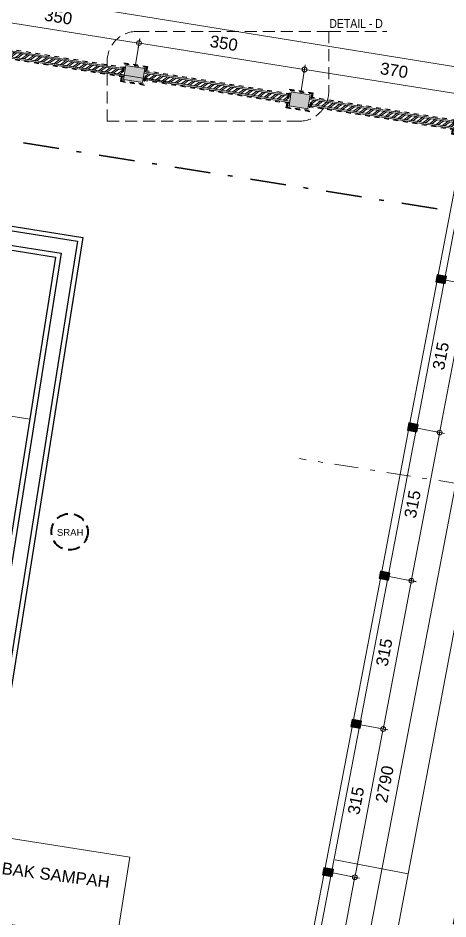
# Model space of a CAD drawing. Header units: millimetres. Extents: x -11 to 1625, y -267 to 195.
# Drawn here: x 861.47 to 870.45, y 77.98 to 96.79 of the extents above; entities that cross this region are included whole.
import ezdxf

# ---------------------------------------------------------------- set-up
doc = ezdxf.new("R2010")
doc.units = ezdxf.units.MM
for name, pattern in [('DASHDOT', [1, 0.5, -0.25, 0, -0.25]), ('DASHED2', [0.375, 0.25, -0.125]), ('HIDDEN', [0.375, 0.25, -0.125])]:
    doc.linetypes.add(name, pattern=pattern)
for name, color, linetype, lineweight in [('1', 1, 'Continuous', 40), ('ars', 11, 'Continuous', 5), ('CONCRETE', 8, 'Continuous', 5), ('DIMENSI', 8, 'Continuous', 9), ('dinding', 5, 'Continuous', 15), ('GSB', 1, 'DASHDOT', 35), ('KOLOM', 1, 'Continuous', 30), ('lan', 7, 'Continuous', 15), ('not', 7, 'Continuous', 20), ('PAGAR', 4, 'Continuous', 18), ('TEXT KETERANGAN', 7, 'Continuous', 9), ('u', 6, 'Continuous', 20)]:
    doc.layers.add(name, color=color, linetype=linetype, lineweight=lineweight)
doc.styles.add('ISO', font='arial.ttf', dxfattribs={"width": 0.85})
doc.styles.get("Standard").update_dxf_attribs({"font": 'ARIALUNI.TTF'})
doc.dimstyles.new('SK100', dxfattribs={"dimtxt": 0.25, "dimasz": 0.1, "dimexe": 0.1, "dimexo": 0, "dimgap": 0.15, "dimtad": 1, "dimdec": 0, "dimlfac": 100, "dimzin": 12, "dimdsep": 46, "dimtxsty": 'Standard', "dimblk": 'BULAT', "dimcen": 0.1, "dimclrd": 256, "dimclre": 256, "dimclrt": 256, "dimadec": 0, "dimazin": 3, "dimtfac": 1, "dimtdec": 0, "dimtofl": 0, "dimtmove": 0, "dimatfit": 3, "dimldrblk": 'BULAT', "dimfxl": 0, "dimtolj": 1, "dimtzin": 0, "dimlwd": -1, "dimlwe": -1, "dimarcsym": 0})

# ---------------------------------------------------------------- blocks, each defined once
blk = doc.blocks.new('DENAH LANTAI DASAR')
for p, q in [((-12.75, 16), (13.75, 16)), ((13.75, 16), (13.75, 1.5)), ((6.15, 15.9), (13.65, 15.9)), ((13.65, 15.9), (13.65, 1.6)), ((6.15, 15.6), (13.35, 15.6)), ((6.15, 15.5), (13.25, 15.5)), ((13.25, 15.5), (13.25, 2)), ((13.35, 15.6), (13.35, 1.9))]:
    blk.add_line(p, q)
at = {"layer": 'lan'}
blk.add_line((12.075, 12.075), (13.25, 12.075), dxfattribs=at)
blk = doc.blocks.new('BULAT')
for p, q in [((-1, 0), (1, 0)), ((0, -1), (0, 1))]:
    blk.add_line(p, q)
blk.add_circle((0, 0), 0.5)
blk = doc.blocks.new('*D3293')
at = {"layer": 'Defpoints', "color": 0}
for p in [(835.789, 100.341), (871.199, 95.678), (871.031, 94.64)]:
    blk.add_point(p, dxfattribs=at)
at = {"layer": 'u'}
for p, q in [((835.789, 100.341), (835.973, 101.477)), ((836.056, 101.362), (871.1, 95.694)), ((871.031, 94.64), (871.215, 95.776))]:
    blk.add_line(p, q, dxfattribs=at)
at = {"layer": 'u', "xscale": 0.1, "yscale": 0.1, "zscale": 0.1}
for p, rotation in [((835.957, 101.378), 170.8113415547751), ((871.199, 95.678), 350.8113415547751)]:
    blk.add_blockref('BULAT', p, dxfattribs=dict(at, rotation=rotation))
at = {"layer": 'u', "insert": (853.622, 98.802), "char_height": 0.25, "attachment_point": 5, "rotation": 350.8113}
blk.add_mtext('\\A1;3570', dxfattribs=at)
blk = doc.blocks.new('PAGAR TYPE-B')
at = {"layer": 'ars'}
h = blk.add_hatch(dxfattribs=at)
h.set_pattern_fill('ANSI32', color=256, scale=0.01, style=0)
h.set_pattern_definition([(45, (-1.52, 0.075), (-0.067352, 0.067352), []), (45, (-1.4751, 0.075), (-0.067352, 0.067352), [])])
h.paths.add_polyline_path([(-1.52, 0.175), (-1.52, 0.075), (1.52, 0.075), (1.52, 0.175)])
at = {"layer": 'CONCRETE'}
for points in [[(-1.95, -0.025), (-1.55, -0.025), (-1.55, 0.275), (-1.95, 0.275)], [(1.55, -0.025), (1.95, -0.025), (1.95, 0.275), (1.55, 0.275)]]:
    blk.add_hatch(color=256, dxfattribs=at).paths.add_polyline_path(points)
at = {"layer": 'dinding'}
for p, q in [((1.55, 0.2), (-1.55, 0.2)), ((1.55, 0.05), (-1.55, 0.05))]:
    blk.add_line(p, q, dxfattribs=at)
for points in [[(-1.95, -0.025), (-1.55, -0.025), (-1.55, 0.275), (-1.95, 0.275)], [(1.55, -0.025), (1.95, -0.025), (1.95, 0.275), (1.55, 0.275)]]:
    blk.add_lwpolyline(points, close=True, dxfattribs=at)
at = {"layer": 'KOLOM', "linetype": 'DASHED2', "ltscale": 0.25}
for p, q in [((1.55, 0.225), (-1.55, 0.225)), ((1.55, 0.025), (-1.55, 0.025))]:
    blk.add_line(p, q, dxfattribs=at)
for points in [[(-1.5, -0.075), (-2, -0.075), (-2, 0.325), (-1.5, 0.325)], [(-1.52, -0.055), (-1.98, -0.055), (-1.98, 0.305), (-1.52, 0.305)], [(2, -0.075), (1.5, -0.075), (1.5, 0.325), (2, 0.325)], [(1.98, -0.055), (1.52, -0.055), (1.52, 0.305), (1.98, 0.305)]]:
    blk.add_lwpolyline(points, close=True, dxfattribs=at)
at = {"layer": 'PAGAR'}
for p, q in [((1.55, 0.175), (-1.55, 0.175)), ((1.55, 0.075), (-1.55, 0.075))]:
    blk.add_line(p, q, dxfattribs=at)
blk = doc.blocks.new('*D3295')
at = {"layer": 'Defpoints', "color": 0}
for p in [(867.377, 95.221), (871.11, 95.134), (871.031, 94.638)]:
    blk.add_point(p, dxfattribs=at)
at = {"layer": 'u'}
for p, q in [((867.377, 95.221), (867.472, 95.816)), ((867.555, 95.702), (871.012, 95.15)), ((871.031, 94.638), (871.126, 95.233))]:
    blk.add_line(p, q, dxfattribs=at)
at = {"layer": 'u', "xscale": 0.1, "yscale": 0.1, "zscale": 0.1}
for p, rotation in [((867.457, 95.718), 170.9286838857327), ((871.11, 95.134), 350.9286838857327)]:
    blk.add_blockref('BULAT', p, dxfattribs=dict(at, rotation=rotation))
at = {"layer": 'u', "insert": (869.327, 95.7), "char_height": 0.25, "attachment_point": 5, "rotation": 350.9287}
blk.add_mtext('\\A1;370', dxfattribs=at)
blk = doc.blocks.new('*D3296')
at = {"layer": 'Defpoints', "color": 0}
for p in [(864, 96.268), (863.921, 95.771), (867.377, 95.221)]:
    blk.add_point(p, dxfattribs=at)
at = {"layer": 'u'}
for p, q in [((863.921, 95.771), (864.016, 96.366)), ((867.358, 95.733), (864.099, 96.252)), ((867.377, 95.221), (867.472, 95.816))]:
    blk.add_line(p, q, dxfattribs=at)
at = {"layer": 'u', "xscale": 0.1, "yscale": 0.1, "zscale": 0.1}
for p, rotation in [((864, 96.268), 170.9597525756951), ((867.456, 95.718), 350.9597525756952)]:
    blk.add_blockref('BULAT', p, dxfattribs=dict(at, rotation=rotation))
at = {"layer": 'u', "insert": (865.772, 96.267), "char_height": 0.25, "attachment_point": 5, "rotation": 350.9598}
blk.add_mtext('\\A1;350', dxfattribs=at)
blk = doc.blocks.new('*D3297')
at = {"layer": 'Defpoints', "color": 0}
for p in [(860.543, 96.818), (860.464, 96.321), (863.921, 95.771)]:
    blk.add_point(p, dxfattribs=at)
at = {"layer": 'u'}
for p, q in [((860.464, 96.321), (860.559, 96.916)), ((863.901, 96.283), (860.642, 96.802)), ((863.921, 95.771), (864.016, 96.366))]:
    blk.add_line(p, q, dxfattribs=at)
at = {"layer": 'u', "xscale": 0.1, "yscale": 0.1, "zscale": 0.1}
for p, rotation in [((860.543, 96.818), 170.9597525756951), ((864, 96.268), 350.9597525756952)]:
    blk.add_blockref('BULAT', p, dxfattribs=dict(at, rotation=rotation))
at = {"layer": 'u', "insert": (862.315, 96.817), "char_height": 0.25, "attachment_point": 5, "rotation": 350.9598}
blk.add_mtext('\\A1;350', dxfattribs=at)
blk = doc.blocks.new('PAGAR TYPE B')
at = {"layer": 'CONCRETE'}
for points in [[(-1.5, 0.175), (-1.65, 0.175), (-1.65, -0.025), (-1.5, -0.025)], [(1.65, 0.175), (1.5, 0.175), (1.5, -0.025), (1.65, -0.025)]]:
    blk.add_hatch(color=256, dxfattribs=at).paths.add_polyline_path(points)
at = {"layer": 'dinding'}
for points in [[(-1.5, 0.15), (1.5, 0.15)], [(-1.5, 0), (1.5, 0)]]:
    blk.add_lwpolyline(points, dxfattribs=at)
at = {"layer": 'KOLOM'}
for points in [[(-1.65, -0.025), (-1.5, -0.025), (-1.5, 0.175), (-1.65, 0.175)], [(1.5, -0.025), (1.65, -0.025), (1.65, 0.175), (1.5, 0.175)]]:
    blk.add_lwpolyline(points, close=True, dxfattribs=at)
blk = doc.blocks.new('*D3308')
at = {"layer": 'Defpoints', "color": 0}
for p in [(868.044, 78.945), (868.507, 78.856), (867.454, 75.85)]:
    blk.add_point(p, dxfattribs=at)
at = {"layer": 'u'}
for p, q in [((868.044, 78.945), (868.606, 78.838)), ((867.936, 75.86), (868.489, 78.758)), ((867.454, 75.85), (868.015, 75.743))]:
    blk.add_line(p, q, dxfattribs=at)
at = {"layer": 'u', "xscale": 0.1, "yscale": 0.1, "zscale": 0.1}
for p, rotation in [((868.507, 78.856), 79.19567955118356), ((867.917, 75.762), 259.1956795511836)]:
    blk.add_blockref('BULAT', p, dxfattribs=dict(at, rotation=rotation))
at = {"layer": 'u', "insert": (867.939, 77.361), "char_height": 0.25, "attachment_point": 5, "rotation": 79.1957}
blk.add_mtext('\\A1;315', dxfattribs=at)
blk = doc.blocks.new('*D3309')
at = {"layer": 'Defpoints', "color": 0}
for p in [(868.635, 82.039), (869.098, 81.95), (868.044, 78.945)]:
    blk.add_point(p, dxfattribs=at)
at = {"layer": 'u'}
for p, q in [((868.635, 82.039), (869.196, 81.932)), ((868.526, 78.954), (869.079, 81.852)), ((868.044, 78.945), (868.606, 78.838))]:
    blk.add_line(p, q, dxfattribs=at)
at = {"layer": 'u', "xscale": 0.1, "yscale": 0.1, "zscale": 0.1}
for p, rotation in [((869.098, 81.95), 79.19567955118347), ((868.507, 78.856), 259.1956795511834)]:
    blk.add_blockref('BULAT', p, dxfattribs=dict(at, rotation=rotation))
at = {"layer": 'u', "insert": (868.53, 80.455), "char_height": 0.25, "attachment_point": 5, "rotation": 79.1957}
blk.add_mtext('\\A1;315', dxfattribs=at)
blk = doc.blocks.new('*D3310')
at = {"layer": 'Defpoints', "color": 0}
for p in [(869.225, 85.133), (869.688, 85.045), (868.635, 82.039)]:
    blk.add_point(p, dxfattribs=at)
at = {"layer": 'u'}
for p, q in [((869.225, 85.133), (869.787, 85.026)), ((869.117, 82.049), (869.67, 84.946)), ((868.635, 82.039), (869.196, 81.932))]:
    blk.add_line(p, q, dxfattribs=at)
at = {"layer": 'u', "xscale": 0.1, "yscale": 0.1, "zscale": 0.1}
for p, rotation in [((869.688, 85.045), 79.19567955118356), ((869.098, 81.95), 259.1956795511836)]:
    blk.add_blockref('BULAT', p, dxfattribs=dict(at, rotation=rotation))
at = {"layer": 'u', "insert": (869.12, 83.55), "char_height": 0.25, "attachment_point": 5, "rotation": 79.1957}
blk.add_mtext('\\A1;315', dxfattribs=at)
blk = doc.blocks.new('*D3311')
at = {"layer": 'Defpoints', "color": 0}
for p in [(869.816, 88.227), (870.279, 88.139), (869.225, 85.133)]:
    blk.add_point(p, dxfattribs=at)
at = {"layer": 'u'}
for p, q in [((869.816, 88.227), (870.377, 88.12)), ((869.707, 85.143), (870.26, 88.041)), ((869.225, 85.133), (869.787, 85.026))]:
    blk.add_line(p, q, dxfattribs=at)
at = {"layer": 'u', "xscale": 0.1, "yscale": 0.1, "zscale": 0.1}
for p, rotation in [((870.279, 88.139), 79.19567955118356), ((869.688, 85.045), 259.1956795511836)]:
    blk.add_blockref('BULAT', p, dxfattribs=dict(at, rotation=rotation))
at = {"layer": 'u', "insert": (869.711, 86.644), "char_height": 0.25, "attachment_point": 5, "rotation": 79.1957}
blk.add_mtext('\\A1;315', dxfattribs=at)
blk = doc.blocks.new('*D3312')
at = {"layer": 'Defpoints', "color": 0}
for p in [(870.406, 91.321), (870.869, 91.233), (869.816, 88.227)]:
    blk.add_point(p, dxfattribs=at)
at = {"layer": 'u'}
for p, q in [((870.406, 91.321), (870.968, 91.214)), ((870.298, 88.237), (870.851, 91.135)), ((869.816, 88.227), (870.377, 88.12))]:
    blk.add_line(p, q, dxfattribs=at)
at = {"layer": 'u', "xscale": 0.1, "yscale": 0.1, "zscale": 0.1}
for p, rotation in [((870.869, 91.233), 79.19567955118347), ((870.279, 88.139), 259.1956795511834)]:
    blk.add_blockref('BULAT', p, dxfattribs=dict(at, rotation=rotation))
at = {"layer": 'u', "insert": (870.301, 89.738), "char_height": 0.25, "attachment_point": 5, "rotation": 79.1957}
blk.add_mtext('\\A1;315', dxfattribs=at)
blk = doc.blocks.new('*D3314')
at = {"layer": 'Defpoints', "color": 0}
for p in [(871.03, 94.638), (865.786, 67.235), (866.779, 67.045)]:
    blk.add_point(p, dxfattribs=at)
at = {"layer": 'u'}
for p, q in [((871.03, 94.638), (872.121, 94.429)), ((872.004, 94.35), (866.798, 67.144)), ((865.786, 67.235), (866.878, 67.027))]:
    blk.add_line(p, q, dxfattribs=at)
at = {"layer": 'u', "xscale": 0.1, "yscale": 0.1, "zscale": 0.1}
for p, rotation in [((872.023, 94.448), 79.1667450420041), ((866.779, 67.045), 259.1667450420041)]:
    blk.add_blockref('BULAT', p, dxfattribs=dict(at, rotation=rotation))
at = {"layer": 'u', "insert": (869.129, 80.799), "char_height": 0.25, "attachment_point": 5, "rotation": 79.1667}
blk.add_mtext('\\A1;2790', dxfattribs=at)

msp = doc.modelspace()

# ---------------------------------------------------------------- linework, layer by layer
at = {"layer": '1', "linetype": 'DASHED2', "lineweight": 40}
msp.add_circle((862.5511006, 86.0668595), 0.3795935, dxfattribs=at)
at = {"layer": 'GSB', "ltscale": 1.5}
msp.add_line((873.3864621, 92.3036126), (832.9905765, 98.7405441), dxfattribs=at)
at = {"layer": 'lan'}
msp.add_lwpolyline([(860.8450657, 79.7409611), (863.8087378, 79.2754586), (863.5287672, 77.5184634), (860.5661438, 77.9905463)], close=True, dxfattribs=at)
at = {"layer": 'not', "linetype": 'DASHDOT'}
msp.add_line((870.7524506, 87.0576548), (867.3480928, 87.594025), dxfattribs=at)
at = {"layer": 'not', "linetype": 'HIDDEN'}
msp.add_lwpolyline([(863.9614953, 96.5138389), (867.962486, 96.5138389), (867.962486, 95.2623029, -0.4142135624), (867.3359261, 94.6357431), (863.3349354, 94.6357431), (863.3349354, 95.887279, -0.4142135624)], format="xyb", close=True, dxfattribs=at)
msp.add_lwpolyline([(867.962486, 96.5138389), (869.1717919, 96.5138389)], dxfattribs=at)
at = {"layer": 'PAGAR'}
msp.add_line((864.6461957, 95.4464843), (861.9808546, 95.8777117), dxfattribs=at)
at = {"layer": 'TEXT KETERANGAN', "color": 6}
msp.add_lwpolyline([(868.5322128, 73.1772129), (870.8154, 85.26002), (872.6833964, 84.9070403), (870.4002092, 72.8242332)], close=True, dxfattribs=at)
msp.add_lwpolyline([(868.096687, 79.2186165), (869.6194344, 78.9308756)], dxfattribs=at)

# ---------------------------------------------------------------- block references
for name, p, rotation in [('DENAH LANTAI DASAR', (846.7330622, 78.5767965), 350.9462507932595), ('PAGAR TYPE-B', (862.1494489, 95.7743772), 350.9597525756608), ('PAGAR TYPE-B', (865.6059726, 95.2244284), 350.9597525756608), ('PAGAR TYPE-B', (869.0624964, 94.6744796), 350.9597525756608)]:
    msp.add_blockref(name, p, dxfattribs=dict(rotation=rotation))
at = {"layer": 'DIMENSI', "rotation": 79.19567955121076}
for p in [(870.6770242, 92.8730434), (870.0865397, 89.778883), (869.4960553, 86.6847227), (868.9055708, 83.5905624), (868.3150863, 80.4964021), (867.7246019, 77.4022418)]:
    msp.add_blockref('PAGAR TYPE B', p, dxfattribs=at)

# ---------------------------------------------------------------- texts
at = {"lineweight": 9, "insert": (862.286759, 86.1258598), "char_height": 0.14234758, "attachment_point": 1}
msp.add_mtext_dynamic_manual_height_columns('SRAH', width=0.701531431, gutter_width=12.5, heights=[0], dxfattribs=at)
at = {"layer": 'not', "insert": (861.1529684, 79.1715573), "char_height": 0.25, "attachment_point": 1, "rotation": 352.61936379}
msp.add_mtext_dynamic_manual_height_columns('BAK SAMPAH', width=2.290500661, gutter_width=12.5, heights=[0], dxfattribs=at)
at = {"layer": 'TEXT KETERANGAN', "style": 'ISO', "width": 0.85}
msp.add_text('DETAIL - D', height=0.18382629, dxfattribs=at).set_placement((867.9747031, 96.5859852))
msp.add_text('(Pagar tembok T=170 cm dari paving halaman)', height=0.476270163, rotation=79.29946389, dxfattribs=at).set_placement((870.1107639, 72.9898689))

# ---------------------------------------------------------------- dimensions: what is measured, and where the dimension line sits
at = {"layer": 'u'}
for p1, p2, distance, picture, middle in [((835.7889417, 100.3405698), (871.030842, 94.6397863), 1.0513101, '*D3293', (853.6221205, 98.8021623)), ((869.8158543, 88.2271165), (870.4063388, 91.3212768), -0.4713823, '*D3312', (870.3013175, 89.7378952)), ((869.2253699, 85.1329562), (869.8158543, 88.2271165), -0.4713823, '*D3311', (869.710833, 86.6437349)), ((868.6348854, 82.0387959), (869.2253699, 85.1329562), -0.4713823, '*D3310', (869.1203485, 83.5495746)), ((868.0444009, 78.9446355), (868.6348854, 82.0387959), -0.4713823, '*D3309', (868.5298641, 80.4554142)), ((867.4539165, 75.8504752), (868.0444009, 78.9446355), -0.4713823, '*D3308', (867.9393796, 77.3612539))]:
    dim = msp.add_aligned_dim(p1=p1, p2=p2, distance=distance, dimstyle='SK100', dxfattribs=at)
    dim.commit()
    dim.dimension.update_dxf_attribs({"geometry": picture, "text_midpoint": middle})
for p1, p2, distance, picture, middle in [((863.920921, 95.7709868), (860.4643973, 96.3209356), -0.502843, '*D3297', (862.315309, 96.8168366)), ((867.3774447, 95.221038), (863.920921, 95.7709868), -0.502843, '*D3296', (865.7718327, 96.2668878)), ((867.3774447, 95.221038), (871.0311689, 94.6376822), 0.502805, '*D3295', (869.3273686, 95.7001314)), ((871.0299026, 94.6380401), (865.7860873, 67.235417), 1.0113846, '*D3314', (869.1285761, 80.7988369))]:
    dim = msp.add_aligned_dim(p1=p1, p2=p2, distance=distance, dimstyle='SK100', override={"dimdec": 1}, dxfattribs=at)
    dim.commit()
    dim.dimension.update_dxf_attribs({"geometry": picture, "text_midpoint": middle})

doc.saveas('drawing.dxf')
